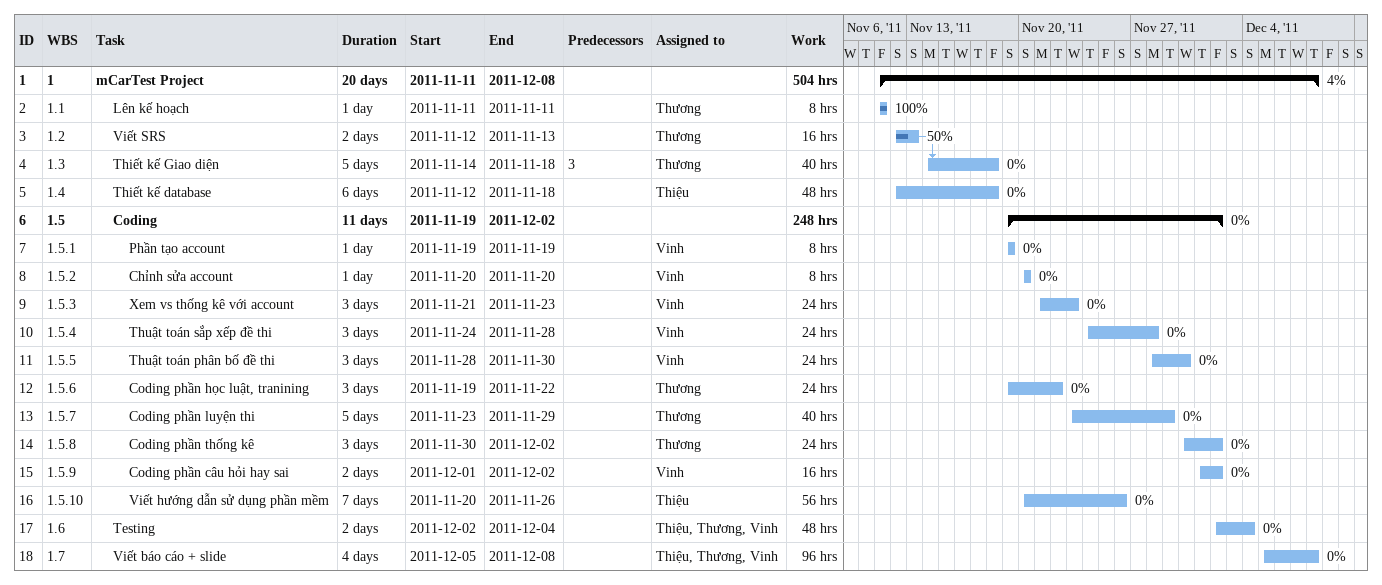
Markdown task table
| ID | WBS | Task | Duration | Start | Finish | Predecessors | Resources | % complete | Work (h) |
|---|---|---|---|---|---|---|---|---|---|
| 1 | 1 | **mCarTest Project** | 20d | 2011-11-11 | 2011-12-08 |  |  | 4 | 504 |
| 2 | 1.1 | Lên kế hoạch | 1d | 2011-11-11 | 2011-11-11 |  | Thương | 100 | 8 |
| 3 | 1.2 | Viết SRS | 2d | 2011-11-12 | 2011-11-13 |  | Thương | 50 | 16 |
| 4 | 1.3 | Thiết kế Giao diện | 5d | 2011-11-14 | 2011-11-18 | 3 | Thương | 0 | 40 |
| 5 | 1.4 | Thiết kế database | 6d | 2011-11-12 | 2011-11-18 |  | Thiệu | 0 | 48 |
| 6 | 1.5 | **Coding** | 11d | 2011-11-19 | 2011-12-02 |  |  | 0 | 248 |
| 7 | 1.5.1 | Phần tạo account | 1d | 2011-11-19 | 2011-11-19 |  | Vinh | 0 | 8 |
| 8 | 1.5.2 | Chỉnh sửa account | 1d | 2011-11-20 | 2011-11-20 |  | Vinh | 0 | 8 |
| 9 | 1.5.3 | Xem vs thống kê với account | 3d | 2011-11-21 | 2011-11-23 |  | Vinh | 0 | 24 |
| 10 | 1.5.4 | Thuật toán sắp xếp đề thi | 3d | 2011-11-24 | 2011-11-28 |  | Vinh | 0 | 24 |
| 11 | 1.5.5 | Thuật toán phân bố đề thi | 3d | 2011-11-28 | 2011-11-30 |  | Vinh | 0 | 24 |
| 12 | 1.5.6 | Coding phần học luật, tranining | 3d | 2011-11-19 | 2011-11-22 |  | Thương | 0 | 24 |
| 13 | 1.5.7 | Coding phần luyện thi | 5d | 2011-11-23 | 2011-11-29 |  | Thương | 0 | 40 |
| 14 | 1.5.8 | Coding phần thống kê | 3d | 2011-11-30 | 2011-12-02 |  | Thương | 0 | 24 |
| 15 | 1.5.9 | Coding phần câu hỏi hay sai | 2d | 2011-12-01 | 2011-12-02 |  | Vinh | 0 | 16 |
| 16 | 1.5.10 | Viết hướng dẫn sử dụng phần mềm | 7d | 2011-11-20 | 2011-11-26 |  | Thiệu | 0 | 56 |
| 17 | 1.6 | Testing | 2d | 2011-12-02 | 2011-12-04 |  | Thiệu, Thương, Vinh | 0 | 48 |
| 18 | 1.7 | Viết báo cáo + slide | 4d | 2011-12-05 | 2011-12-08 |  | Thiệu, Thương, Vinh | 0 | 96 |
